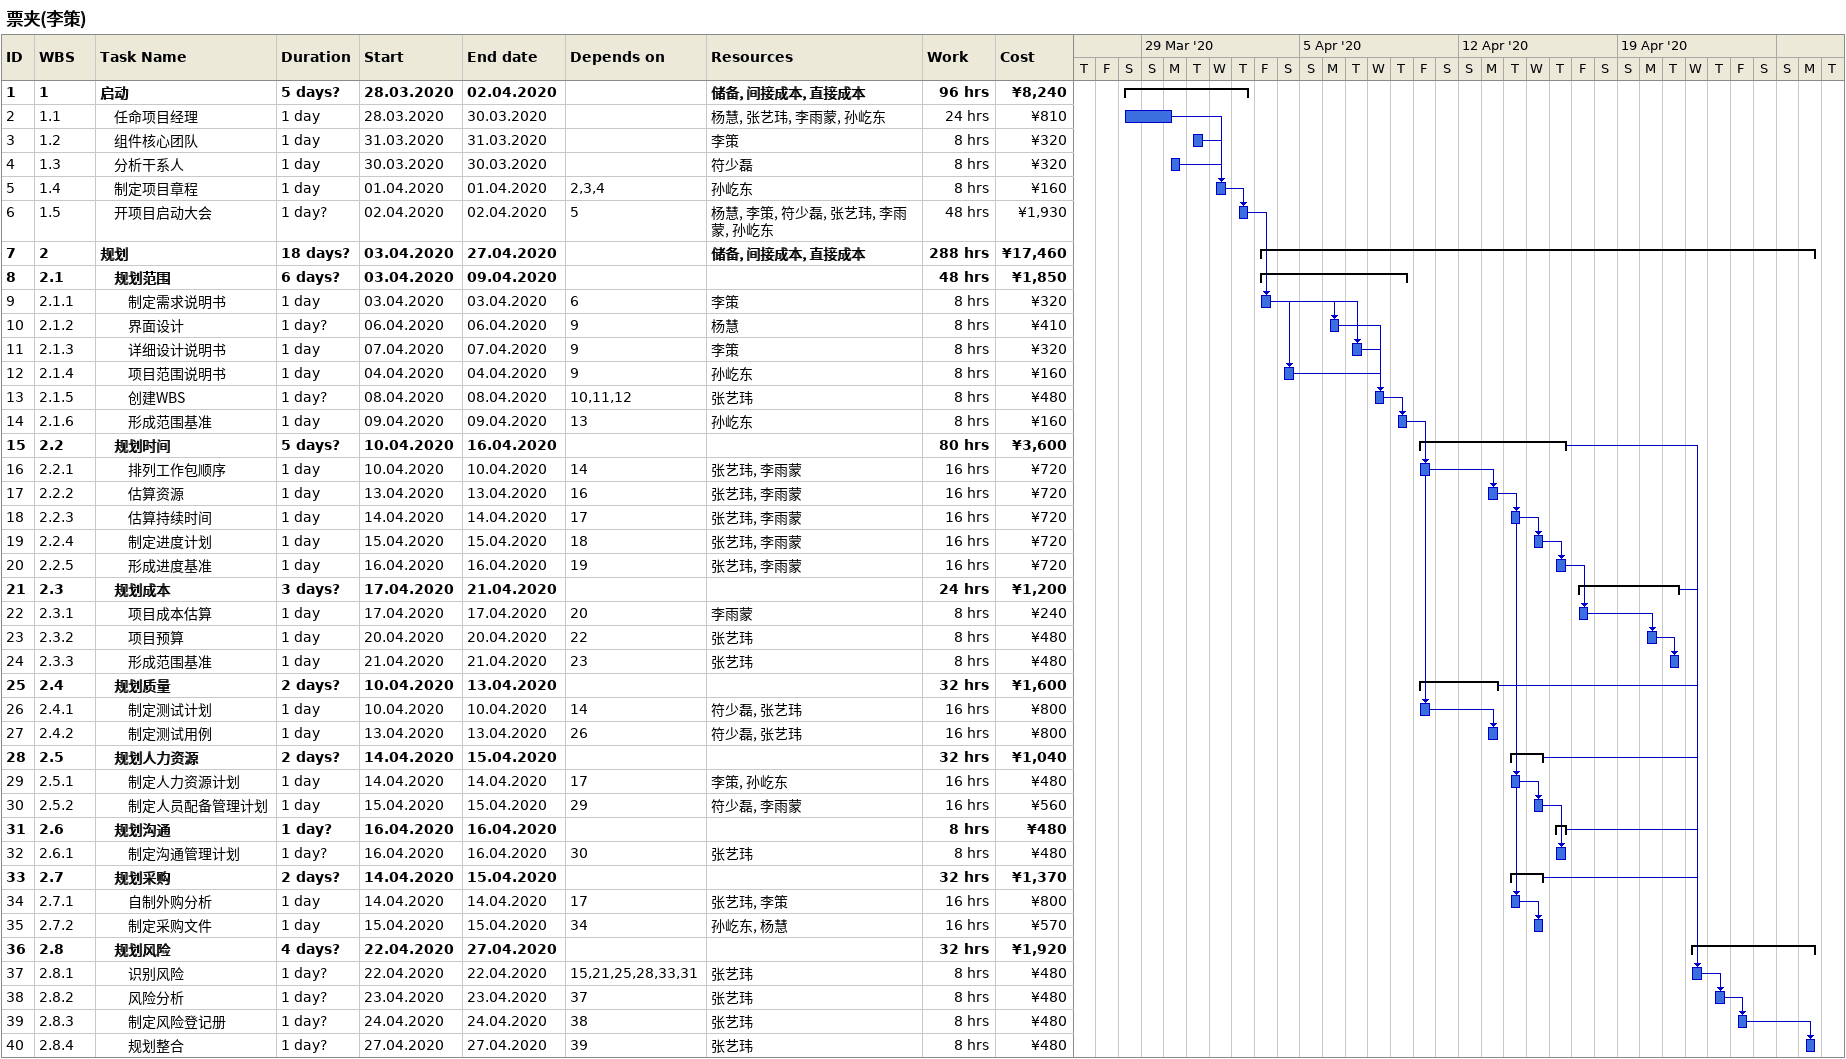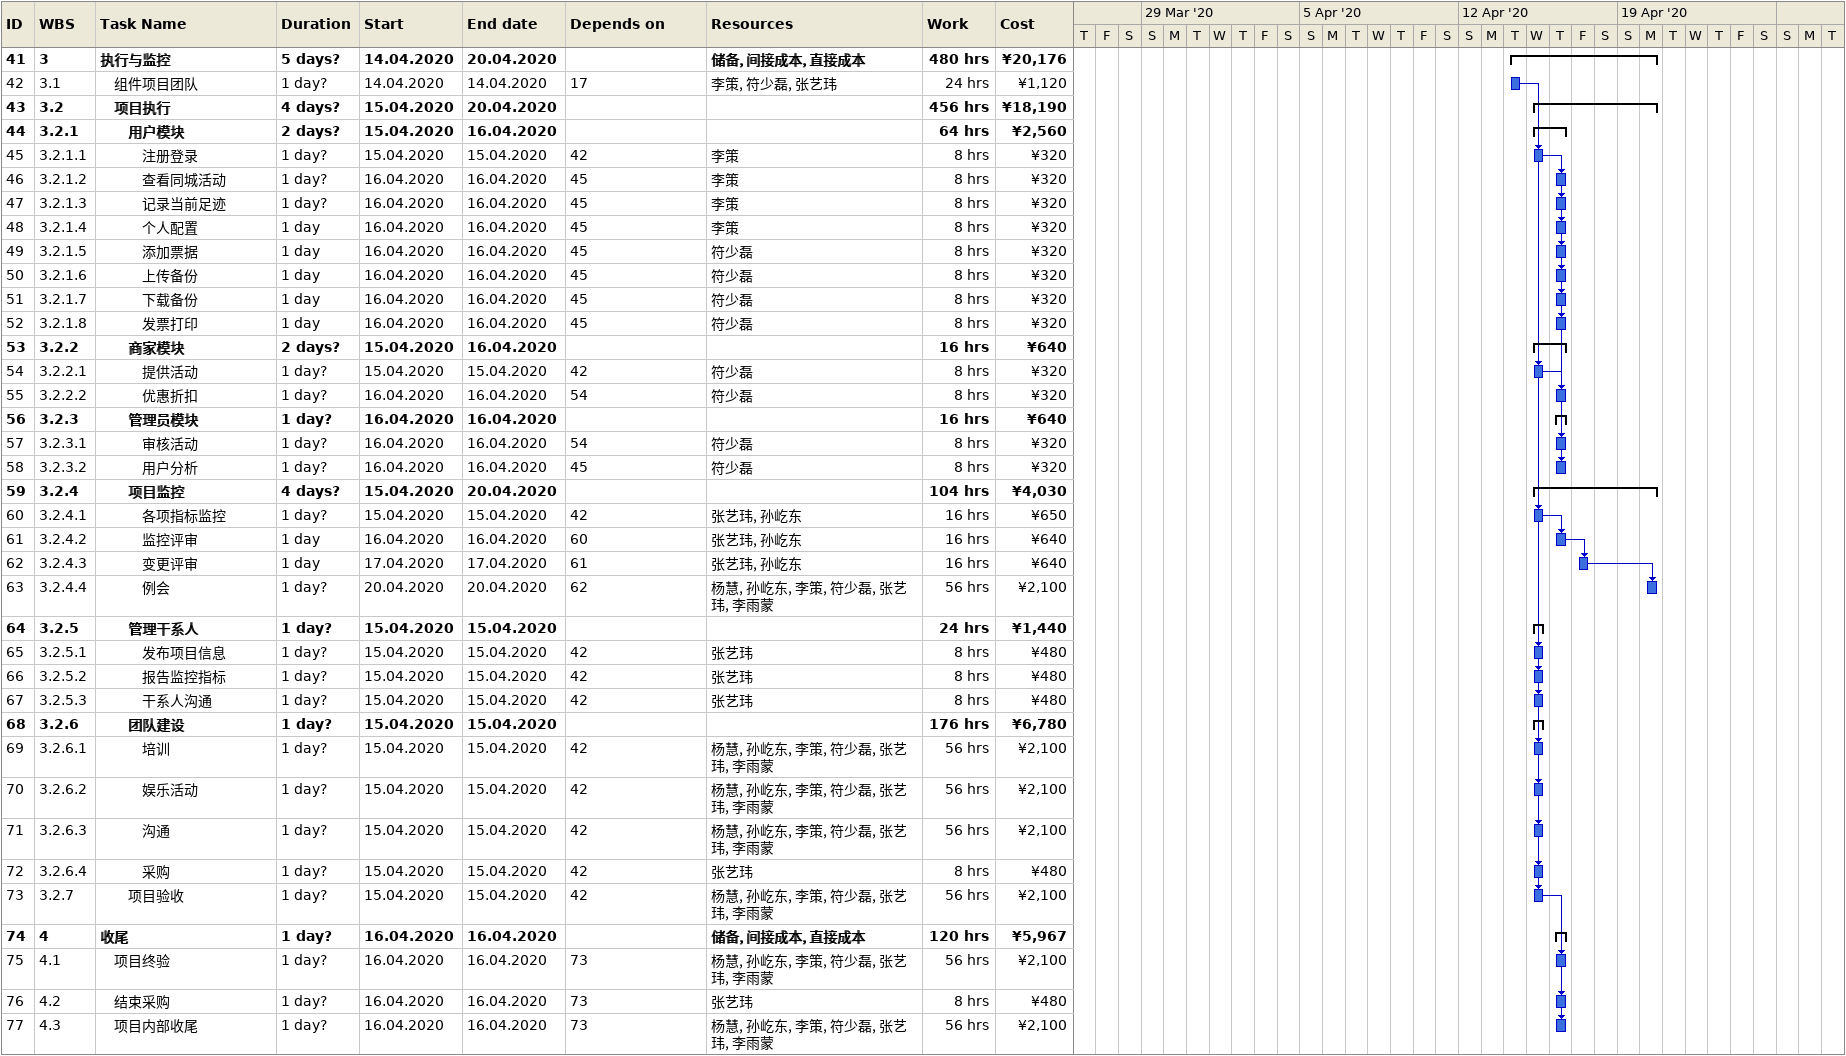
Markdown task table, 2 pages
票夹(李策)

| ID | WBS | Task | Duration | Start | Finish | Predecessors | Resources | Work (h) | Cost (¥) |
|---|---|---|---|---|---|---|---|---|---|
| 1 | 1 | **启动** | 5d? | 2020-03-28 | 2020-04-02 |  | 储备, 间接成本, 直接成本 | 96 | 8240 |
| 2 | 1.1 | 任命项目经理 | 1d | 2020-03-28 | 2020-03-30 |  | 杨慧, 张艺玮, 李雨蒙, 孙屹东 | 24 | 810 |
| 3 | 1.2 | 组件核心团队 | 1d | 2020-03-31 | 2020-03-31 |  | 李策 | 8 | 320 |
| 4 | 1.3 | 分析干系人 | 1d | 2020-03-30 | 2020-03-30 |  | 符少磊 | 8 | 320 |
| 5 | 1.4 | 制定项目章程 | 1d | 2020-04-01 | 2020-04-01 | 2, 3, 4 | 孙屹东 | 8 | 160 |
| 6 | 1.5 | 开项目启动大会 | 1d? | 2020-04-02 | 2020-04-02 | 5 | 杨慧, 李策, 符少磊, 张艺玮, 李雨蒙, 孙屹东 | 48 | 1930 |
| 7 | 2 | **规划** | 18d? | 2020-04-03 | 2020-04-27 |  | 储备, 间接成本, 直接成本 | 288 | 17460 |
| 8 | 2.1 | **规划范围** | 6d? | 2020-04-03 | 2020-04-09 |  |  | 48 | 1850 |
| 9 | 2.1.1 | 制定需求说明书 | 1d | 2020-04-03 | 2020-04-03 | 6 | 李策 | 8 | 320 |
| 10 | 2.1.2 | 界面设计 | 1d? | 2020-04-06 | 2020-04-06 | 9 | 杨慧 | 8 | 410 |
| 11 | 2.1.3 | 详细设计说明书 | 1d | 2020-04-07 | 2020-04-07 | 9 | 李策 | 8 | 320 |
| 12 | 2.1.4 | 项目范围说明书 | 1d | 2020-04-04 | 2020-04-04 | 9 | 孙屹东 | 8 | 160 |
| 13 | 2.1.5 | 创建WBS | 1d? | 2020-04-08 | 2020-04-08 | 10, 11, 12 | 张艺玮 | 8 | 480 |
| 14 | 2.1.6 | 形成范围基准 | 1d | 2020-04-09 | 2020-04-09 | 13 | 孙屹东 | 8 | 160 |
| 15 | 2.2 | **规划时间** | 5d? | 2020-04-10 | 2020-04-16 |  |  | 80 | 3600 |
| 16 | 2.2.1 | 排列工作包顺序 | 1d | 2020-04-10 | 2020-04-10 | 14 | 张艺玮, 李雨蒙 | 16 | 720 |
| 17 | 2.2.2 | 估算资源 | 1d | 2020-04-13 | 2020-04-13 | 16 | 张艺玮, 李雨蒙 | 16 | 720 |
| 18 | 2.2.3 | 估算持续时间 | 1d | 2020-04-14 | 2020-04-14 | 17 | 张艺玮, 李雨蒙 | 16 | 720 |
| 19 | 2.2.4 | 制定进度计划 | 1d | 2020-04-15 | 2020-04-15 | 18 | 张艺玮, 李雨蒙 | 16 | 720 |
| 20 | 2.2.5 | 形成进度基准 | 1d | 2020-04-16 | 2020-04-16 | 19 | 张艺玮, 李雨蒙 | 16 | 720 |
| 21 | 2.3 | **规划成本** | 3d? | 2020-04-17 | 2020-04-21 |  |  | 24 | 1200 |
| 22 | 2.3.1 | 项目成本估算 | 1d | 2020-04-17 | 2020-04-17 | 20 | 李雨蒙 | 8 | 240 |
| 23 | 2.3.2 | 项目预算 | 1d | 2020-04-20 | 2020-04-20 | 22 | 张艺玮 | 8 | 480 |
| 24 | 2.3.3 | 形成范围基准 | 1d | 2020-04-21 | 2020-04-21 | 23 | 张艺玮 | 8 | 480 |
| 25 | 2.4 | **规划质量** | 2d? | 2020-04-10 | 2020-04-13 |  |  | 32 | 1600 |
| 26 | 2.4.1 | 制定测试计划 | 1d | 2020-04-10 | 2020-04-10 | 14 | 符少磊, 张艺玮 | 16 | 800 |
| 27 | 2.4.2 | 制定测试用例 | 1d | 2020-04-13 | 2020-04-13 | 26 | 符少磊, 张艺玮 | 16 | 800 |
| 28 | 2.5 | **规划人力资源** | 2d? | 2020-04-14 | 2020-04-15 |  |  | 32 | 1040 |
| 29 | 2.5.1 | 制定人力资源计划 | 1d | 2020-04-14 | 2020-04-14 | 17 | 李策, 孙屹东 | 16 | 480 |
| 30 | 2.5.2 | 制定人员配备管理计划 | 1d | 2020-04-15 | 2020-04-15 | 29 | 符少磊, 李雨蒙 | 16 | 560 |
| 31 | 2.6 | **规划沟通** | 1d? | 2020-04-16 | 2020-04-16 |  |  | 8 | 480 |
| 32 | 2.6.1 | 制定沟通管理计划 | 1d? | 2020-04-16 | 2020-04-16 | 30 | 张艺玮 | 8 | 480 |
| 33 | 2.7 | **规划采购** | 2d? | 2020-04-14 | 2020-04-15 |  |  | 32 | 1370 |
| 34 | 2.7.1 | 自制外购分析 | 1d | 2020-04-14 | 2020-04-14 | 17 | 张艺玮, 李策 | 16 | 800 |
| 35 | 2.7.2 | 制定采购文件 | 1d | 2020-04-15 | 2020-04-15 | 34 | 孙屹东, 杨慧 | 16 | 570 |
| 36 | 2.8 | **规划风险** | 4d? | 2020-04-22 | 2020-04-27 |  |  | 32 | 1920 |
| 37 | 2.8.1 | 识别风险 | 1d? | 2020-04-22 | 2020-04-22 | 15, 21, 25, 28, 33, 31 | 张艺玮 | 8 | 480 |
| 38 | 2.8.2 | 风险分析 | 1d? | 2020-04-23 | 2020-04-23 | 37 | 张艺玮 | 8 | 480 |
| 39 | 2.8.3 | 制定风险登记册 | 1d? | 2020-04-24 | 2020-04-24 | 38 | 张艺玮 | 8 | 480 |
| 40 | 2.8.4 | 规划整合 | 1d? | 2020-04-27 | 2020-04-27 | 39 | 张艺玮 | 8 | 480 |
| 41 | 3 | **执行与监控** | 5d? | 2020-04-14 | 2020-04-20 |  | 储备, 间接成本, 直接成本 | 480 | 20176 |
| 42 | 3.1 | 组件项目团队 | 1d? | 2020-04-14 | 2020-04-14 | 17 | 李策, 符少磊, 张艺玮 | 24 | 1120 |
| 43 | 3.2 | **项目执行** | 4d? | 2020-04-15 | 2020-04-20 |  |  | 456 | 18190 |
| 44 | 3.2.1 | **用户模块** | 2d? | 2020-04-15 | 2020-04-16 |  |  | 64 | 2560 |
| 45 | 3.2.1.1 | 注册登录 | 1d? | 2020-04-15 | 2020-04-15 | 42 | 李策 | 8 | 320 |
| 46 | 3.2.1.2 | 查看同城活动 | 1d? | 2020-04-16 | 2020-04-16 | 45 | 李策 | 8 | 320 |
| 47 | 3.2.1.3 | 记录当前足迹 | 1d? | 2020-04-16 | 2020-04-16 | 45 | 李策 | 8 | 320 |
| 48 | 3.2.1.4 | 个人配置 | 1d | 2020-04-16 | 2020-04-16 | 45 | 李策 | 8 | 320 |
| 49 | 3.2.1.5 | 添加票据 | 1d | 2020-04-16 | 2020-04-16 | 45 | 符少磊 | 8 | 320 |
| 50 | 3.2.1.6 | 上传备份 | 1d | 2020-04-16 | 2020-04-16 | 45 | 符少磊 | 8 | 320 |
| 51 | 3.2.1.7 | 下载备份 | 1d | 2020-04-16 | 2020-04-16 | 45 | 符少磊 | 8 | 320 |
| 52 | 3.2.1.8 | 发票打印 | 1d | 2020-04-16 | 2020-04-16 | 45 | 符少磊 | 8 | 320 |
| 53 | 3.2.2 | **商家模块** | 2d? | 2020-04-15 | 2020-04-16 |  |  | 16 | 640 |
| 54 | 3.2.2.1 | 提供活动 | 1d? | 2020-04-15 | 2020-04-15 | 42 | 符少磊 | 8 | 320 |
| 55 | 3.2.2.2 | 优惠折扣 | 1d? | 2020-04-16 | 2020-04-16 | 54 | 符少磊 | 8 | 320 |
| 56 | 3.2.3 | **管理员模块** | 1d? | 2020-04-16 | 2020-04-16 |  |  | 16 | 640 |
| 57 | 3.2.3.1 | 审核活动 | 1d? | 2020-04-16 | 2020-04-16 | 54 | 符少磊 | 8 | 320 |
| 58 | 3.2.3.2 | 用户分析 | 1d? | 2020-04-16 | 2020-04-16 | 45 | 符少磊 | 8 | 320 |
| 59 | 3.2.4 | **项目监控** | 4d? | 2020-04-15 | 2020-04-20 |  |  | 104 | 4030 |
| 60 | 3.2.4.1 | 各项指标监控 | 1d? | 2020-04-15 | 2020-04-15 | 42 | 张艺玮, 孙屹东 | 16 | 650 |
| 61 | 3.2.4.2 | 监控评审 | 1d | 2020-04-16 | 2020-04-16 | 60 | 张艺玮, 孙屹东 | 16 | 640 |
| 62 | 3.2.4.3 | 变更评审 | 1d | 2020-04-17 | 2020-04-17 | 61 | 张艺玮, 孙屹东 | 16 | 640 |
| 63 | 3.2.4.4 | 例会 | 1d? | 2020-04-20 | 2020-04-20 | 62 | 杨慧, 孙屹东, 李策, 符少磊, 张艺玮, 李雨蒙 | 56 | 2100 |
| 64 | 3.2.5 | **管理干系人** | 1d? | 2020-04-15 | 2020-04-15 |  |  | 24 | 1440 |
| 65 | 3.2.5.1 | 发布项目信息 | 1d? | 2020-04-15 | 2020-04-15 | 42 | 张艺玮 | 8 | 480 |
| 66 | 3.2.5.2 | 报告监控指标 | 1d? | 2020-04-15 | 2020-04-15 | 42 | 张艺玮 | 8 | 480 |
| 67 | 3.2.5.3 | 干系人沟通 | 1d? | 2020-04-15 | 2020-04-15 | 42 | 张艺玮 | 8 | 480 |
| 68 | 3.2.6 | **团队建设** | 1d? | 2020-04-15 | 2020-04-15 |  |  | 176 | 6780 |
| 69 | 3.2.6.1 | 培训 | 1d? | 2020-04-15 | 2020-04-15 | 42 | 杨慧, 孙屹东, 李策, 符少磊, 张艺玮, 李雨蒙 | 56 | 2100 |
| 70 | 3.2.6.2 | 娱乐活动 | 1d? | 2020-04-15 | 2020-04-15 | 42 | 杨慧, 孙屹东, 李策, 符少磊, 张艺玮, 李雨蒙 | 56 | 2100 |
| 71 | 3.2.6.3 | 沟通 | 1d? | 2020-04-15 | 2020-04-15 | 42 | 杨慧, 孙屹东, 李策, 符少磊, 张艺玮, 李雨蒙 | 56 | 2100 |
| 72 | 3.2.6.4 | 采购 | 1d? | 2020-04-15 | 2020-04-15 | 42 | 张艺玮 | 8 | 480 |
| 73 | 3.2.7 | 项目验收 | 1d? | 2020-04-15 | 2020-04-15 | 42 | 杨慧, 孙屹东, 李策, 符少磊, 张艺玮, 李雨蒙 | 56 | 2100 |
| 74 | 4 | **收尾** | 1d? | 2020-04-16 | 2020-04-16 |  | 储备, 间接成本, 直接成本 | 120 | 5967 |
| 75 | 4.1 | 项目终验 | 1d? | 2020-04-16 | 2020-04-16 | 73 | 杨慧, 孙屹东, 李策, 符少磊, 张艺玮, 李雨蒙 | 56 | 2100 |
| 76 | 4.2 | 结束采购 | 1d? | 2020-04-16 | 2020-04-16 | 73 | 张艺玮 | 8 | 480 |
| 77 | 4.3 | 项目内部收尾 | 1d? | 2020-04-16 | 2020-04-16 | 73 | 杨慧, 孙屹东, 李策, 符少磊, 张艺玮, 李雨蒙 | 56 | 2100 |
